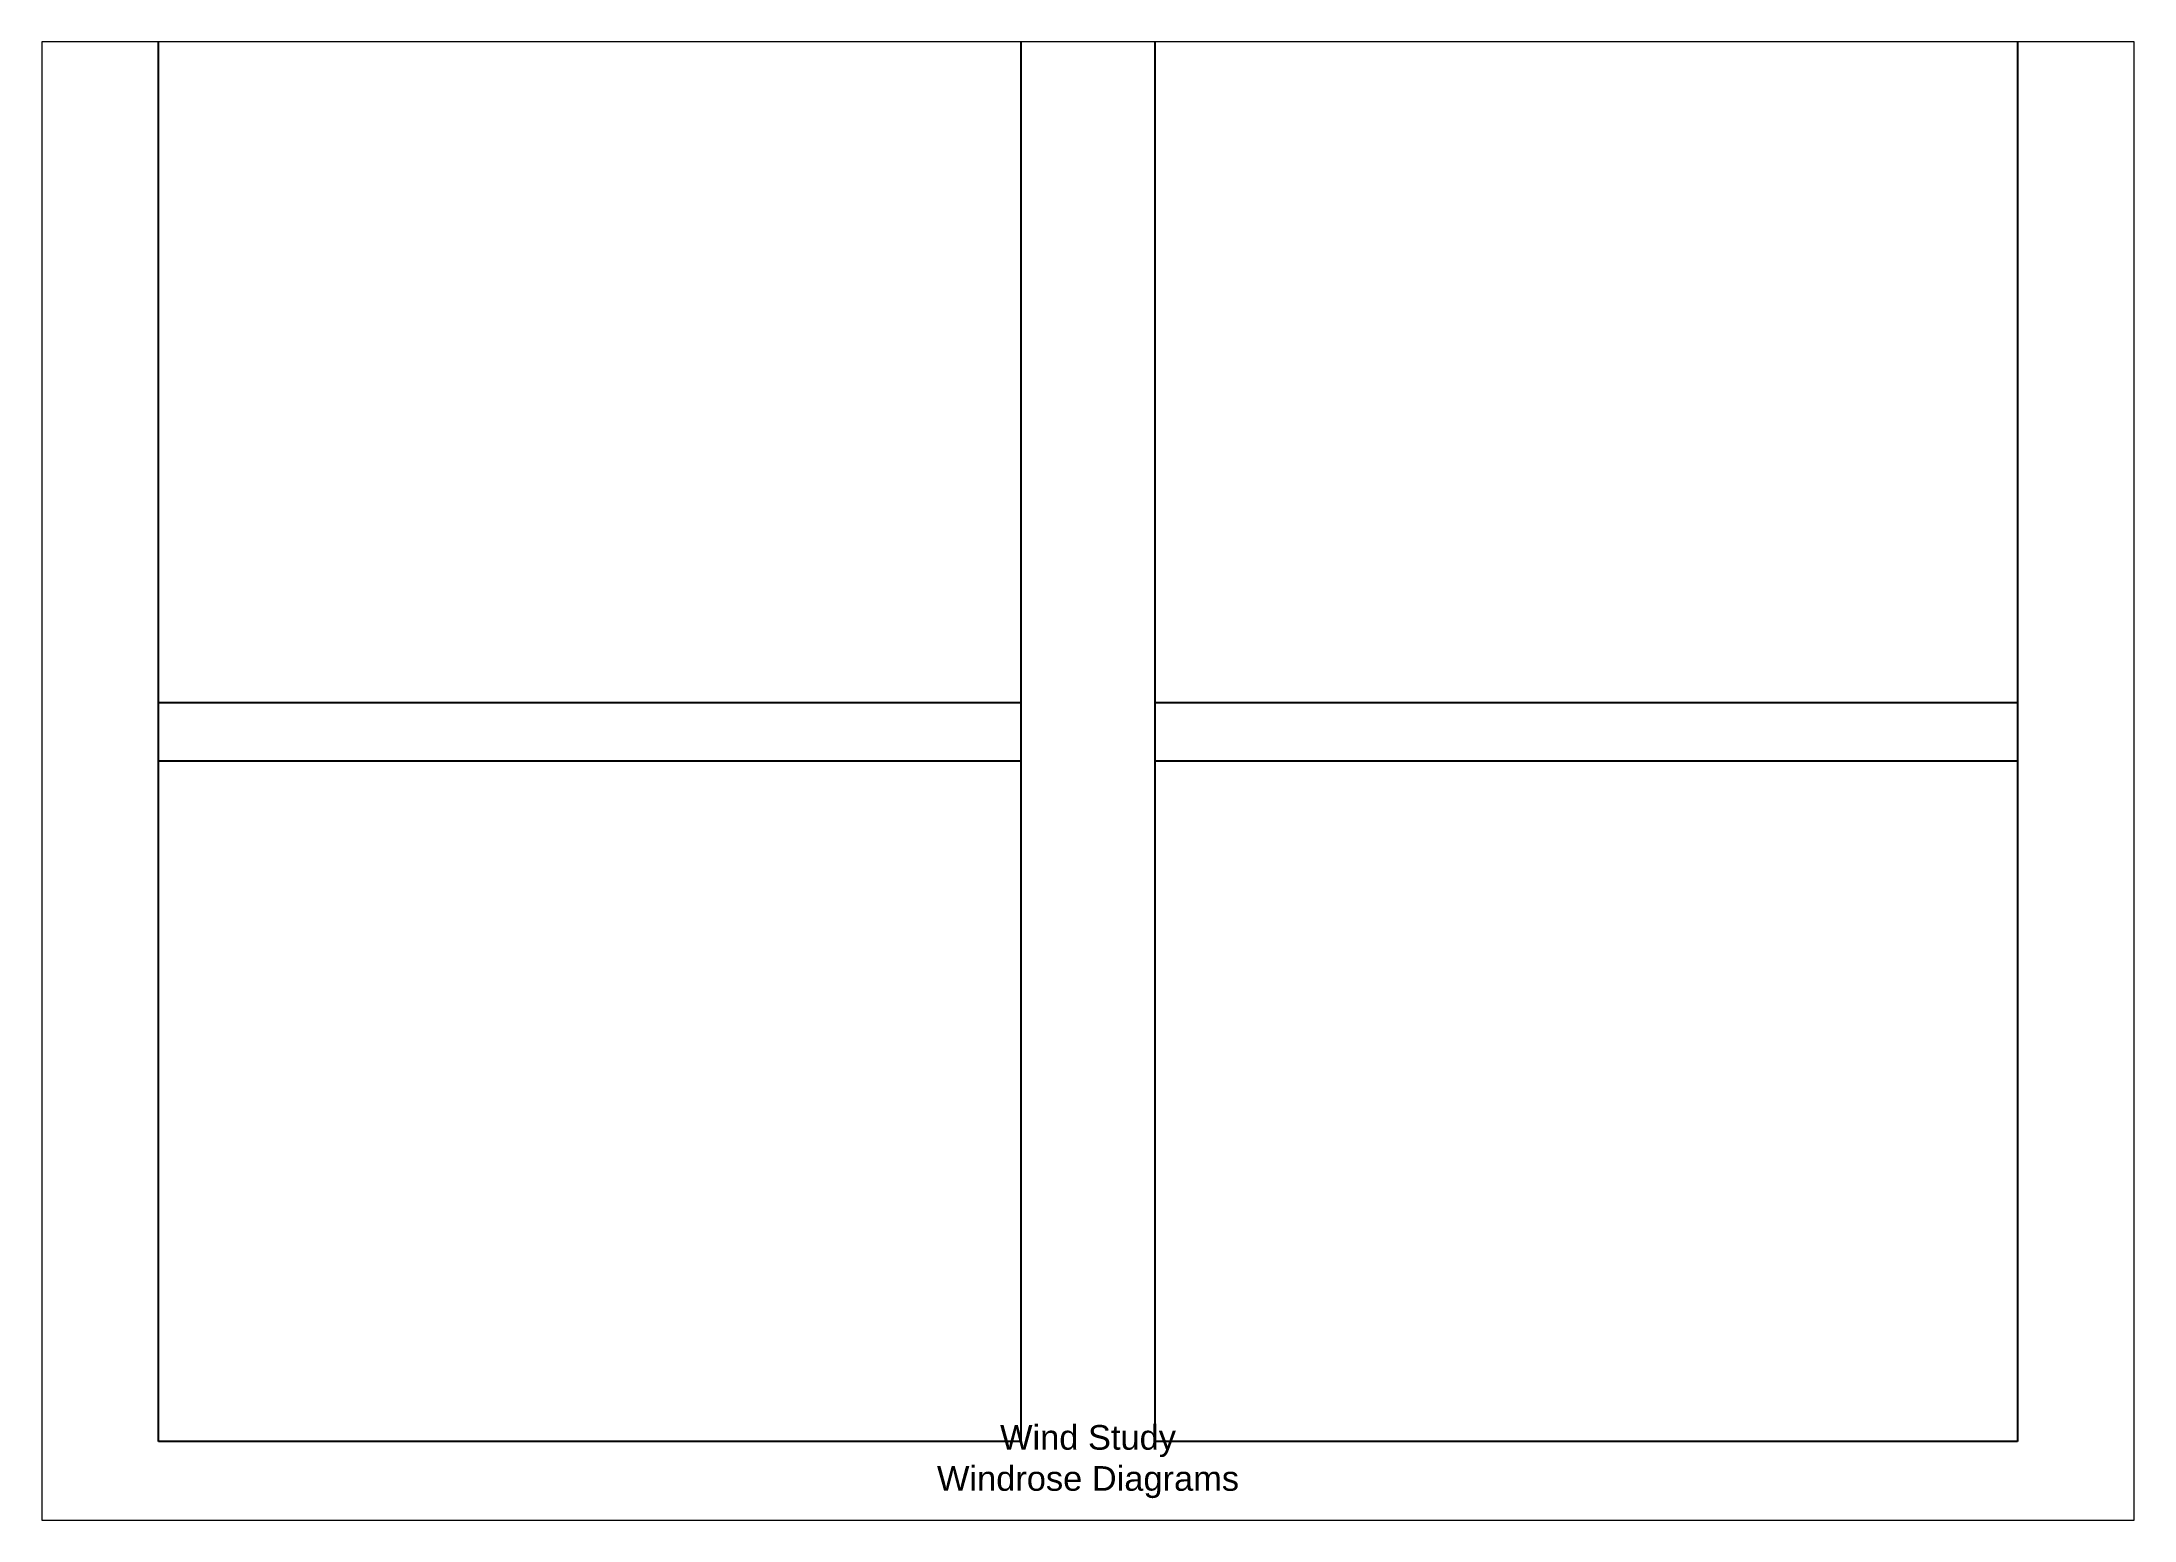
# Paper-space layout 'Windrose' of a CAD drawing. Header units: millimetres. Extents: x 0 to 592, y 0 to 418.
# The model-space entities are those that its viewports show. They can reach past a viewport. Long polylines and large blocks are cut down to what shows.
import ezdxf

# ---------------------------------------------------------------- set-up
doc = ezdxf.new("R2010")
doc.units = ezdxf.units.MM
doc.header["$XCLIPFRAME"] = 0
picture_1 = doc.add_image_def('image1.jpg', size_in_pixel=(2481, 2481))
picture_2 = doc.add_image_def('image2.jpg', size_in_pixel=(2481, 2481))
picture_3 = doc.add_image_def('image3.jpg', size_in_pixel=(2481, 2481))
picture_4 = doc.add_image_def('image4.jpg', size_in_pixel=(2481, 2481))

msp = doc.modelspace()

# ---------------------------------------------------------------- linework, layer by layer
msp.add_lwpolyline([(-2.38, 298.5), (422.38, 298.5), (422.38, -1.5), (-2.38, -1.5)], close=True)

# ---------------------------------------------------------------- texts
at = {"color": 178, "true_color": 0x000007, "insert": (210, 17.8), "char_height": 5, "attachment_point": 2}
msp.add_mtext_dynamic_manual_height_columns('{\\fArial|b0|i0|c0|p34;Wind Study\\PWindrose Diagrams}', width=85.0252, gutter_width=12.5, heights=[0], dxfattribs=at)

# ---------------------------------------------------------------- pictures from other files: only their frames are drawn
at = {"color": 7, "true_color": 0xffffff}
image = msp.add_image(picture_1, insert=(21.29, 139.97), size_in_units=(175.05, 175.05), dxfattribs=at)
image.set_boundary_path([(-0.5, 177.03), (2480.5, 2302.97)])
image = msp.add_image(picture_2, insert=(223.66, 139.97), size_in_units=(175.05, 175.05), dxfattribs=at)
image.set_boundary_path([(-0.5, 177.03), (2480.5, 2302.97)])
image = msp.add_image(picture_3, insert=(21.29, 1.91), size_in_units=(175.05, 175.05), dxfattribs=at)
image.set_boundary_path([(-0.5, 177.03), (2480.5, 2302.97)])
image = msp.add_image(picture_4, insert=(223.66, 1.91), size_in_units=(175.05, 175.05), dxfattribs=at)
image.set_boundary_path([(-0.5, 177.03), (2480.5, 2302.97)])

psp = doc.layouts.new('Windrose')

# ---------------------------------------------------------------- viewports
at = {"layer": '0'}
psp.add_viewport(center=(296.2, 209.21), size=(592.42, 418.4159), view_center_point=(210, 148.5), view_height=299.995, dxfattribs=at)

doc.saveas('drawing.dxf')
